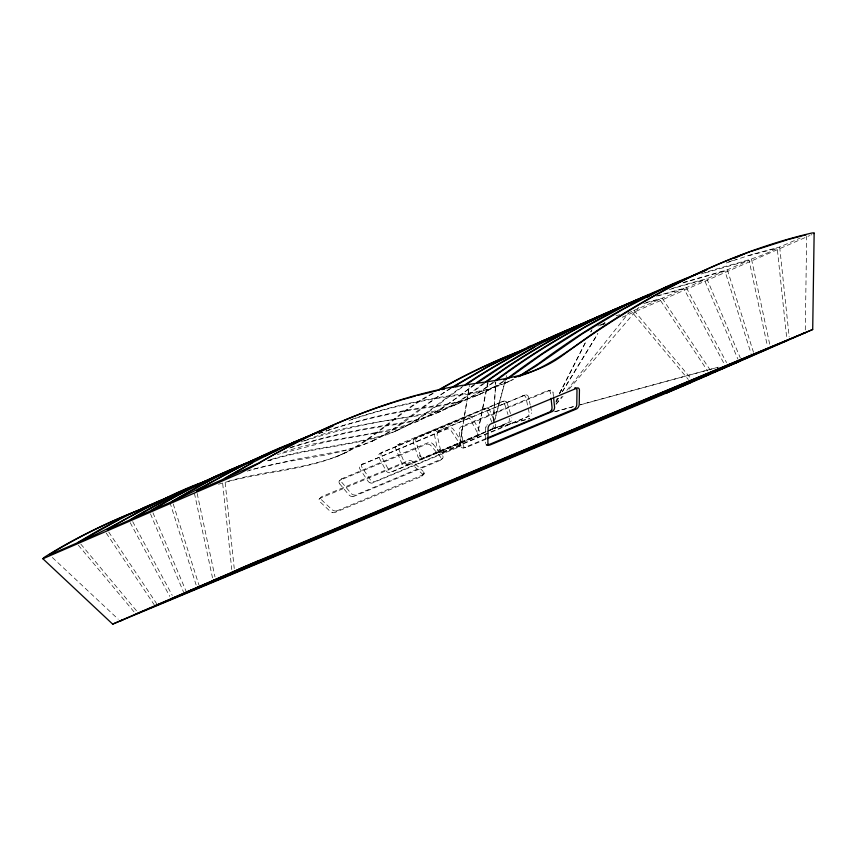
<?xml version="1.0" encoding="UTF-8"?>
<svg xmlns="http://www.w3.org/2000/svg" width="857" height="857" viewBox="0 0 857 857"><rect width="100%" height="100%" fill="white"/><g stroke="black" fill="none" stroke-linecap="round" stroke-linejoin="round"><path stroke-width="0.64" stroke-dasharray="4.29 3.21" d="M332.698 512.561A3.782 2.442 9.1 0 0 333.737 512.69A3.535 2.282 9 0 0 334.551 512.647L421.098 476.674A3.31 2.132 8.9 0 0 421.665 476.342A3.107 2.003 9 0 0 421.89 476.138L422.147 475.806A3.739 2.41 8.7 0 0 422.362 475.196L422.319 474.532A4.531 2.935 9 0 0 422.169 474.103L422.105 473.985A4.671 3.01 9.2 0 0 421.548 473.246L411.306 463.637A4.617 2.978 9.1 0 0 410.128 462.823A4.124 2.667 9.1 0 0 407.846 462.191L407.632 462.191A3.535 2.282 8.9 0 0 407.021 462.212A3.396 2.185 9 0 0 406.261 462.352L320.304 498.206L319.125 499.299A3.931 2.539 8.9 0 0 319.008 499.877L319.018 500.049A4.553 2.946 8.7 0 0 319.104 500.499A4.06 2.625 9.2 0 0 319.222 500.767L319.286 500.906A4.628 2.999 8.9 0 0 319.822 501.624L330.063 511.222A4.489 2.903 8.9 0 0 332.687 512.572M805.28 329.956L806.673 236.339M421.783 476.246L423.883 474.221A3.685 2.378 9 0 0 424.161 473.514L424.151 473A4.264 2.753 8.9 0 0 424.033 472.561A4.735 3.064 8.9 0 0 423.219 471.404M495.614 424.226A3.642 3.096 66.5 0 1 494.039 428.211L491.522 429.303A3.642 3.096 66.5 0 0 492.207 428.896L492.507 428.607A3.642 3.096 66.5 0 0 493.257 425.811L495.753 382.018M493.246 420.819L495.732 382.201M370.042 482.791A3.696 2.935 31.9 0 0 370.62 482.994A3.599 2.86 32 0 0 372.142 483.102L458.474 447.172A3.589 2.86 32.2 0 0 459.288 446.626A3.653 2.914 32.5 0 0 459.866 445.619A3.749 2.978 32.1 0 0 459.866 444.172L469.443 385.35M459.866 444.172L469.422 385.307M487.783 381.836L477.703 433.599A3.674 3.064 48.5 0 1 477.542 435.356L477.478 435.506A3.664 3.064 47.7 0 1 476.985 436.224L476.738 436.449A3.524 2.946 47.6 0 1 476.138 436.791L389.828 472.71A3.814 3.182 48 0 1 389.271 472.743A3.471 2.892 47.7 0 1 388.907 472.7A3.685 3.074 47.9 0 1 385.939 470.525L378.987 457.552A3.685 3.074 48.3 0 1 378.601 455.838L378.612 455.667A3.599 3.01 48 0 1 378.815 454.778L378.88 454.628A3.664 3.053 48.4 0 1 379.372 453.921L379.63 453.696A3.524 2.957 48.6 0 1 380.219 453.353L465.854 417.616A3.546 2.967 48.2 0 1 466.358 417.455L466.529 417.423A3.814 3.192 48.3 0 1 466.894 417.391A3.46 2.892 48.1 0 1 467.451 417.434A3.546 2.967 48.2 0 1 470.3 419.555M488.094 382.747L477.595 433.16A3.792 3.182 47.8 0 0 477.381 432.581L470.418 419.619M494.982 419.373L505.319 380.733M505.673 379.437L506.701 375.58M493.857 422.79L504.955 381.89M459.748 443.776L460.198 442.116M485.876 427.182L485.758 427.6A4.617 3.032 -55.2 0 0 485.64 428.414L485.426 442.608A4.735 3.107 -55.2 0 0 485.523 443.53M528.865 414.745L528.758 415.002A3.664 2.925 -78.6 0 1 527.837 416.309A3.589 2.871 -78.8 0 1 526.959 416.877L440.659 452.796A3.642 2.914 -78.7 0 1 439.684 452.71A3.696 2.957 -78.8 0 1 438.216 451.532A3.878 3.096 -78.8 0 1 437.713 450.268L434.66 435.977A3.857 3.096 -78.7 0 1 434.745 433.963L434.842 433.663A3.599 2.882 -78.8 0 1 436.17 431.757A3.717 2.978 -78.7 0 1 436.502 431.542L525.277 394.938A3.728 2.989 -78.6 0 1 525.63 394.863A3.61 2.892 -78.8 0 1 527.28 395.281L527.494 395.431A3.824 3.064 -78.7 0 1 528.555 397.23L530.215 405.007M556.118 400.637L557.307 398.269M559.707 393.524L586.606 340.283M559.3 393.717L586.52 340.325M559.739 393.256L562.695 387.6M422.351 474.703L422.737 473.964M422.372 475.067L423.926 472.357M556.107 401.965L558.893 397.423M562.363 391.735L597.832 333.716M555.914 402.008L558.71 397.455M562.192 391.767L597.79 333.716M556 403.979L561.838 396.684M566.831 390.417L628.481 313.233M556.086 404.343L562.995 396.255M569.048 389.174L639.001 307.277M438.313 431.5L437.938 431.949A3.567 2.86 -78.7 0 0 437.466 432.839A3.739 2.989 -78.7 0 0 437.166 434.06A3.857 3.085 -78.7 0 0 437.241 435.495L440.734 450.836A3.728 2.989 -78.7 0 0 442.233 452.057A3.664 2.935 -78.8 0 0 442.908 452.153A3.717 2.978 -78.8 0 0 443.583 452.067L530.129 415.859A3.599 2.882 -78.7 0 0 531.126 414.702A3.707 2.967 -78.7 0 0 531.383 414.156L531.469 413.91A3.76 2.999 -78.7 0 0 531.672 412.935M271.401 459.909L267.952 460.445C306.806 447.825 348.103 446.015 387.053 434.167C416.063 425.179 438.077 403.529 462.705 386.957M424.172 473.385L422.362 475.196L424.161 473.514M319.5 498.731L321.354 496.91A3.396 2.196 9.2 0 1 321.825 496.578L408.778 460.477A3.396 2.185 9 0 1 409.603 460.466A3.803 2.453 9.1 0 1 410.664 460.637L410.899 460.702A4.306 2.785 9 0 1 412.078 461.195A4.617 2.989 9 0 1 412.935 461.773L423.208 471.404M414.295 438.473L414.563 438.248A3.524 2.957 84.8 0 1 415.174 437.884L500.809 402.147A3.546 2.967 85 0 1 501.302 401.997L501.474 401.976A3.803 3.182 84.8 0 1 501.816 401.954A3.471 2.914 85 0 1 502.331 402.008A3.546 2.967 85 0 1 504.655 404.354M423.583 474.553L337.251 510.718A3.299 2.132 9 0 1 336.555 510.922M339.822 480.402L341.825 478.774M440.23 460.284L442.266 458.699M483.241 383.475L470.439 393.084A218.364 185.583 66.5 0 1 394.638 424.718A873.476 742.344 66.5 0 0 287.02 448.843M492.7 382.468C469.968 400.348 442.694 412.688 413.899 416.331C375.602 421.323 337.776 429.871 301.096 441.966M494.189 382.126L477.488 393.631L453.91 405.511M362.607 463.776L362.468 463.873A3.567 2.839 32.4 0 0 362.115 464.215L361.847 464.623A3.61 2.871 31.8 0 0 361.633 465.212L361.6 465.415A3.739 2.967 32.3 0 0 361.665 466.476A3.867 3.074 32.1 0 0 362.2 467.708L370.588 480.166A3.803 3.032 32 0 0 372.206 481.345A3.964 3.149 32 0 0 372.924 481.591A3.717 2.957 31.9 0 0 374.766 481.591L461.291 445.404A3.642 2.903 32.1 0 0 462.094 442.812A3.878 3.074 32.2 0 0 461.548 441.569L453.46 429.464A3.857 3.074 32 0 0 451.96 428.125L451.682 427.986A3.599 2.871 32.2 0 0 449.379 427.6A3.717 2.957 32 0 0 448.993 427.686L360.401 465.222M474.232 384.407C445.49 407.739 413.095 428.982 375.377 433.117L325.714 442.03L277.368 454.489M474.703 384.761L439.577 410.149L416.309 421.89M438.87 431.028L438.72 431.135A3.567 2.86 -78.7 0 0 438.291 431.521M464.44 385.179C436.781 403.272 412.463 427.986 379.662 436.877C342.575 446.861 303.817 449.443 267.073 461.109M451.093 388.307C423.112 404.322 400.894 429.325 370.792 441.709L373.256 440.637C333.394 458.656 288.359 457.863 247.03 471.189M502.684 381.611C483.712 394.124 462.084 402.758 439.545 405.993C402.833 410.385 366.539 418.216 331.305 429.411M458.923 446.925L461.152 445.511M503.895 381.365C484.441 393.92 462.277 402.447 439.245 405.286C401.451 409.903 364.15 418.345 327.974 430.193M450.364 388.307L424.772 405.511L389.903 431.489L370.149 442.019M432.678 393.384C397.905 410.953 371.906 442.244 335.665 456.974C297.818 471.393 256.522 472.411 217.935 484.43M433.181 393.502C398.441 411.328 372.463 442.94 335.665 456.974M476.288 436.727L479.106 435.206A3.792 3.171 48.2 0 0 479.363 434.97A3.664 3.064 47.9 0 0 479.641 431.157L472.689 418.184A3.749 3.139 48 0 0 472.261 417.584A3.546 2.967 48 0 0 471.907 417.23A3.664 3.064 48 0 0 469.25 416.138L468.897 416.17A3.524 2.957 48.5 0 0 468.211 416.352L382.576 452.089A3.546 2.957 47.9 0 0 382.126 452.335L381.986 452.442A3.803 3.171 48.3 0 0 381.729 452.667A3.471 2.903 47.9 0 0 381.408 453.064A3.674 3.064 48 0 0 381.44 456.481L388.403 469.454M379.93 453.492L382.415 452.175M512.304 379.79C497.006 387.471 480.466 392.795 463.433 394.745C424.547 399.148 386.207 407.964 349.131 420.455M504.741 383.368L513.75 379.201M811.868 234.625L810.915 235.054M478.667 435.474L392.87 471.286A3.524 2.946 48.1 0 1 392.195 471.468L391.842 471.5A3.664 3.053 48 0 1 390.91 471.382A3.342 2.796 48 0 1 390.353 471.189A3.76 3.139 47.9 0 1 389.517 470.697A3.664 3.053 48 0 1 388.639 469.807A3.76 3.139 47.9 0 1 388.382 469.432M348.081 451.478L340.84 454.756M419.277 420.551C374.723 437.745 325.456 436.856 280.464 453.224M456.888 404.161C408.414 422.008 354.905 420.626 306.517 439.898M408.35 463.969A3.642 3.096 66.5 0 1 404.097 461.859L398.419 448.404A3.642 3.096 66.5 0 1 399.865 443.851L397.241 444.997A3.696 3.139 66.5 0 0 396.662 445.394L396.523 445.511A3.632 3.085 66.5 0 0 395.848 446.572A3.674 3.128 66.5 0 0 395.666 447.311L395.634 447.504A3.632 3.085 66.5 0 0 395.934 449.422L401.622 462.887A3.61 3.064 66.5 0 0 405.843 465.062L494.039 428.211M394.777 431.285L399.341 429.239L396.877 430.321M477.178 395.377L481.763 393.331M627.945 313.137L631.577 311.552L688.31 379.458M633.73 310.555L659.708 299.286L707.625 370.92M646.06 302.564L662.172 298.215L683.907 288.745L724.101 363.679M656.269 296.029L686.361 287.673L704.39 279.821L737.888 359.115M671.856 288.541A873.476 742.344 66.5 0 1 706.854 278.75L724.883 270.887L751.043 353.384M683.447 282.435L727.347 269.816L749.082 260.346L767.443 346.271M701.262 273.94C726.447 264.695 753.464 261.149 777.213 248.091L786.715 337.958M726.233 262.981L750.807 254.786L779.677 247.02L800.234 238.053M622.289 317.251L809.694 235.589M438.109 412.399L440.562 411.328M508.662 381.644L487.333 389.453L465.619 393.706C426.722 398.119 388.392 406.968 351.316 419.469M374.048 440.305L359.694 445.972L344.418 450.428L295.386 459.459L249.216 470.182M397.391 444.933L485.64 408.061A3.696 3.139 66.5 0 1 486.337 407.921L486.519 407.911A3.642 3.096 66.5 0 1 487.751 408.178M485.823 438.623L463.498 447.911A3.589 2.657 -65.7 0 1 462.941 447.975L462.534 447.922A3.857 2.85 -65.6 0 1 461.998 447.718A3.921 2.903 -65.5 0 1 461.034 446.679L460.948 446.497A4.231 3.128 -65.6 0 1 460.67 445.415L459.17 431.157A4.21 3.117 -65.5 0 1 459.148 430.557A4.167 3.085 -65.6 0 1 459.352 429.357A3.814 2.817 -65.6 0 1 459.952 427.997L460.07 427.825A3.589 2.657 -65.6 0 1 460.884 426.947A3.46 2.56 -65.6 0 1 461.655 426.486L547.773 390.599A3.439 2.539 -65.6 0 1 548.866 390.653A3.878 2.86 -65.7 0 1 549.208 390.803A3.91 2.892 -65.5 0 1 550.162 391.831L550.248 392.013A4.199 3.107 -65.6 0 1 550.526 393.095L550.933 396.984M486.015 439.202L466.433 447.365A3.471 2.56 -65.5 0 1 465.522 447.558L465.319 447.558A3.589 2.657 -65.7 0 1 464.44 447.258A3.771 2.785 -65.6 0 1 464.065 446.968A3.899 2.882 -65.5 0 1 463.669 446.465A4.221 3.117 -65.6 0 1 463.23 445.212L461.709 430.846A4.189 3.096 -65.6 0 1 461.741 429.646L461.784 429.411A3.857 2.85 -65.6 0 1 462.609 427.461L462.726 427.3A3.492 2.582 -65.6 0 1 463.508 426.518L549.83 390.385A3.471 2.56 -65.5 0 1 550.633 390.192A3.578 2.646 -65.7 0 1 551.587 390.363A3.996 2.957 -65.6 0 1 553.033 392.677M341.622 454.446C304.931 469.818 264.267 470.332 226.409 481.816M605.31 322.982L601.207 324.471M421.612 458.752L423.99 457.917L421.108 458.87A3.792 3.182 84.6 0 1 420.766 458.891A3.471 2.914 85 0 1 420.251 458.838A3.685 3.085 84.9 0 1 417.82 456.417L413.267 441.912A3.621 3.042 85 0 1 414.285 438.516M525.277 394.938L439.341 430.782A3.739 2.989 -78.7 0 0 438.934 430.964M424.14 457.863L421.773 458.699L507.408 422.951A3.524 2.957 85.2 0 0 508.019 422.597L508.287 422.372A3.664 3.074 84.9 0 0 509.304 418.891A3.803 3.182 85 0 0 509.219 418.495L509.165 418.302M500.981 402.083L503.488 401.226M318.9 433.31L326.838 430.589M728.696 261.91L736.527 259.243M301.578 441.569L305.285 440.316M318.793 433.556L330.598 429.625M600.596 324.674L599.718 324.964M682.933 282.885L724.883 270.887M705.086 272.922L749.082 260.346M604.528 323.989L602.642 324.578M602.192 324.717L600.029 325.36M657.822 295.933L683.907 288.745M599.182 325.617L597.843 326.003M748.622 255.782L777.213 248.091M492.207 428.896L529.669 418.666M555.497 411.617L573.579 406.679M580.039 404.922L718.252 367.192L580.232 404.729M492.507 428.607L529.915 418.42M554.436 411.756L573.783 406.486M616.087 315.719L619.632 314.765M643.811 303.539L659.708 299.286M440.991 452.732L443.583 452.057M522.749 395.559L523.081 395.484A3.567 2.86 -78.7 0 1 523.573 395.484L524.056 395.57A3.61 2.892 -78.6 0 1 524.623 395.838L524.805 395.955A3.739 2.989 -78.7 0 1 525.523 396.748A3.867 3.096 -78.7 0 1 526.037 398.002L527.955 407.011M463.262 447.954L465.79 447.547M547.934 390.567L550.473 390.214M267.952 460.445L270.855 460.048M352.934 496.599L352.42 496.599A3.846 2.817 19.2 0 1 351.659 496.492A3.91 2.871 19.2 0 1 349.977 495.775L349.774 495.646A4.21 3.085 19.2 0 1 348.885 494.832L339.779 483.926M420.905 456.674L419.502 455.774L420.905 456.674A3.674 3.074 85 0 0 422.276 457.799L422.437 457.852A3.664 3.064 85.1 0 0 423.294 458.002A3.964 3.321 84.9 0 0 423.84 457.949A3.674 3.074 85 0 0 424.301 457.82L510.536 421.719A3.803 3.192 85.1 0 0 510.943 421.344A3.471 2.914 84.9 0 0 511.168 421.066A3.685 3.085 84.9 0 0 511.79 417.777M370.042 482.802L369.806 482.695A3.76 2.989 32 0 1 368.971 482.159A3.867 3.074 32 0 1 367.985 481.109L359.908 469.036A3.824 3.042 32 0 1 359.362 467.033L359.394 466.776A3.61 2.871 32.2 0 1 360.261 465.319A3.728 2.967 32 0 1 360.572 465.115L446.486 429.239A3.685 2.935 31.8 0 1 446.99 429.089L447.183 429.046A3.557 2.828 32 0 1 447.729 429.014L448.307 429.068A3.557 2.828 32 0 1 449.239 429.346A3.739 2.967 32 0 1 450.353 429.989A3.857 3.064 32 0 1 451.339 431.039L459.631 443.508M440.541 450.471L439.02 449.625L440.734 450.836M488.415 408.564L488.576 408.682A3.642 3.096 66.5 0 1 489.743 410.224L494.907 422.469M506.251 401.879L505.919 401.612A3.653 3.064 85.3 0 0 505.341 401.29L505.191 401.226A3.61 3.021 84.8 0 0 504.323 401.087A3.964 3.321 85.1 0 0 503.787 401.14A3.61 3.021 84.8 0 0 503.338 401.28L417.091 437.37A3.814 3.203 85 0 0 416.684 437.745A3.471 2.903 85.3 0 0 416.459 438.034A3.674 3.074 84.9 0 0 415.945 441.676L420.401 455.72A3.792 3.182 85.1 0 0 420.658 456.288M52.373 557.5L118.18 619.183M634.041 310.48L690.774 378.387M433.128 444.183L442.266 455.121A4.231 3.096 19.1 0 1 442.855 456.063L442.919 456.245A3.857 2.828 19.1 0 1 442.748 458.174L442.501 458.484A3.589 2.625 19.3 0 1 442.062 458.838L356.051 494.778A3.46 2.539 19.3 0 1 355.044 495.014L354.787 495.025A3.61 2.646 19.2 0 1 353.973 494.96A3.942 2.892 19.2 0 1 353.352 494.821A4.092 2.989 19.3 0 1 350.974 493.278L341.825 482.352A4.199 3.074 19.4 0 1 341.247 481.409L341.172 481.216A3.91 2.86 19.2 0 1 341.107 479.834A3.878 2.839 19.1 0 1 341.236 479.492A3.439 2.517 19.1 0 1 341.964 478.688L428.05 442.705A3.46 2.539 19.4 0 1 428.918 442.48A3.578 2.614 19.1 0 1 430.171 442.533A4.006 2.935 19.2 0 1 433.117 444.194M80.794 544.088L137.527 612.005M78.33 545.17L135.063 613.076M662.172 298.215L710.089 369.849M108.71 532.015L156.627 603.639M106.247 533.086L154.164 604.71M686.361 287.673L726.565 362.607M132.685 521.602L172.257 595.358M130.221 522.674L169.793 596.429M706.854 278.75L740.352 358.044M491.95 422.372L487.301 411.349A3.642 3.096 66.5 0 0 484.944 409.121A3.61 3.064 66.5 0 0 483.027 409.196M152.953 512.775L185.926 590.848M150.489 513.846L183.473 591.919M727.347 269.816L753.507 352.302M510.483 413.631L507.226 403.358A3.749 3.139 85.1 0 0 506.916 402.715M504.762 404.429L507.965 414.509M173.221 503.948L198.974 585.16M169.954 502.481L196.114 584.967M751.535 259.275L769.907 345.2M530.494 406.304L531.608 411.499A3.867 3.096 -78.7 0 1 531.683 412.935M528.233 408.296L529.144 412.763A3.803 3.053 -78.7 0 1 528.865 414.745M197.164 493.471L214.968 576.793M194.421 493.236L212.515 577.864M779.677 247.02L789.168 336.887M553.054 392.677L553.461 396.555M225.155 482.566L234.24 568.48M222.702 483.637L231.776 569.551M484.623 383.197A873.476 742.344 66.5 0 0 472.903 392.013A218.364 185.583 66.5 0 1 397.102 423.647A873.476 742.344 66.5 0 0 290.748 447.365M487.772 408.178A3.696 3.139 66.5 0 1 488.447 408.575M669.392 289.612A873.476 742.344 66.5 0 1 704.39 279.821M506.219 401.858A3.61 3.021 84.8 0 1 506.873 402.672M352.934 496.589A3.492 2.55 19.1 0 0 353.502 496.514L439.652 460.616A3.471 2.539 19.3 0 0 440.434 460.113A3.621 2.646 19.1 0 0 440.894 459.395A3.91 2.86 19.5 0 0 440.819 457.67A4.178 3.074 18.8 0 0 440.369 456.856L431.157 445.844A4.189 3.064 19.3 0 0 430.278 445.04M339.79 483.916A3.996 2.935 19.2 0 1 339.136 481.291A3.578 2.625 19.3 0 1 339.704 480.498A3.471 2.539 19.1 0 1 340.4 480.07L426.807 444.119A3.492 2.56 19.2 0 1 427.911 444.108L428.114 444.14A3.857 2.817 19.2 0 1 430.064 444.901M336.373 510.965A3.578 2.325 9.2 0 1 334.905 510.954L334.594 510.879A4.028 2.603 9.1 0 1 333.855 510.686L333.641 510.611A4.435 2.86 9.1 0 1 332.87 510.236L332.698 510.151A4.767 3.096 8.9 0 1 331.852 509.529L321.729 500.027A4.306 2.796 8.8 0 1 320.839 497.596A3.396 2.196 9.2 0 1 320.979 497.36A3.61 2.335 9 0 1 321.257 497.006M486.915 425.222A3.599 2.357 -55.2 0 1 487.419 424.676M485.876 427.182A4.049 2.657 -55.2 0 1 486.348 426.068M591.983 329.634L590.794 332.002L591.962 329.645M604.785 322.339L603.392 324.61L604.774 322.339"/><path stroke-width="1.29" d="M686.789 384.418L812.704 329.495L814.15 233.072L812.736 232.911A14.398 1.157 -17.2 0 0 811.6 233.083C720.641 254.411 637.49 300.464 562.642 355.376C528.919 380.551 485.973 380.54 446.486 388.071C380.412 401.729 317.936 429.046 259.66 462.609L224.738 478.602L252.472 462.791M814.139 233.168L813.7 233.618M49.481 554.672L49.47 554.779A11.687 0.696 -29.1 0 0 49.706 554.79A12.394 0.75 -29.2 0 0 50.124 554.672M551.072 398.28L552.026 407.354A4.242 3.139 -65.6 0 1 552.037 407.964L551.769 409.4A3.889 2.882 -65.6 0 1 551.554 409.967A3.792 2.807 -65.6 0 1 551.265 410.492L551.008 410.857A3.471 2.571 -65.6 0 1 550.215 411.649L550.012 411.788A3.428 2.539 -65.7 0 1 549.541 412.035L487.055 438.109M647.635 297.165C664.882 285.713 685.557 278.932 704.733 270.748M551.255 410.492L551.844 410.042M494.703 380.979C541.528 345.885 592.98 316.94 647.453 295.526M496.203 380.626C543.113 345.36 594.662 316.212 649.285 294.722M476.353 382.886L476.61 382.693C520.006 352.377 567.473 327.995 616.986 309.345M476.76 383.293L506.573 363.486L534.532 347.117M506.166 379.33C555.582 342.093 609.113 309.923 666.703 286.977M485.405 381.933L509.465 365.275A873.476 742.344 66.5 0 1 628.138 304.021M508.608 378.226L542.352 354.07L584.356 327.513L627.463 304.428L675.209 283.496M464.783 385.521C504.077 358.901 546.691 337.24 591.105 320.539M465.469 384.493C501.966 360.058 541.313 340.004 582.203 324.032M452.828 387.235L489.379 365.95L516.268 352.484M451.468 387.621L487.172 366.882L530.097 346.185M260.624 462.426L239.992 473.31L42.893 558.764L43.771 557.714A14.398 0.953 -28.6 0 1 44.714 557.039C76.744 536.985 111.078 520.745 146.343 507.258M518.764 376.384L539.503 362.918C574.115 337.272 610.805 314.369 649.36 295.14M259.928 462.459L260.453 462.159C297.679 440.423 336.769 421.773 377.519 407.653M438.045 390.256C465.437 374.38 494.253 361.022 523.809 349.677M439.009 390.01C466.829 373.888 496.021 360.165 526.059 348.713M518.646 376.662L536.364 365.864L582.267 333.844L623.617 308.938L665.6 287.406L706.95 269.773M117.859 520.199L79.101 542.063C123.204 523.198 163.044 495.207 208.937 480.006M120.13 620.993L121.737 620.264M545.823 340.85L575.122 326.635L604.174 314.348M131.314 513.482L102.454 528.126L76.637 543.134L50.199 554.629M264.256 456.385L294.551 441.901L332.923 426.079M280.475 448.49L250.287 463.712L222.284 479.674L196.607 490.868C228.637 471.596 262.21 454.874 297.047 441.301M129.118 514.425L159.027 500.927L183.505 491.19M142.851 508.008L177.303 493.686M292.376 442.855L329.238 427.611M235.354 467.879L257.678 458.12M260.153 457.081L286.517 445.586M288.98 444.515L319.811 431.06M734.128 258.364L744.797 253.715M239.103 568.973L257.968 560.992M686.253 384.643L667.067 392.763M690.849 382.501L667.389 392.635M709.832 374.23L135.909 614.083M725.986 367.192L154.903 605.813M751.846 355.912L186.451 592.069M768.001 348.885L196.917 587.506M786.994 340.604L213.072 580.468M260.603 456.77L215.835 477.295L172.407 501.409C215.386 482.416 254.711 455.57 299.564 440.466M218.385 475.164L173.907 495.56L131.432 519.267L149.461 511.404A873.476 742.344 66.5 0 1 254.497 460.134M527.912 347.139L544.195 340.186M257.603 561.142L112.663 624.121L42.893 558.764M257.603 561.099L258.15 560.874M667.217 392.752L666.189 393.181M487.237 438.688L552.229 411.553A3.299 2.442 -65.6 0 0 552.851 411.156L553.365 410.664A3.867 2.86 -65.6 0 0 554.468 408.339L554.522 408.103A4.21 3.107 -65.6 0 0 554.554 406.893L553.601 397.841M802.752 333.641L805.237 332.634L232.054 572.197M258.557 560.746L259.168 560.446M258.825 560.628L812.682 329.495M183.987 593.14L738.916 361.558L171.057 598.775M666.542 392.988L112.77 624.089M122.851 619.879L120.173 620.982M667.935 286.474L672.831 284.513M196.274 484.912C165.422 497.403 135.631 512.465 107.232 529.808L128.968 520.338L156.488 504.484L185.476 489.743L232.493 469.55M197.474 484.43L208.722 479.984M542.01 341.14L555.207 335.901M275.793 450.728L227.566 471.404L198.16 486.326L169.954 502.481L151.925 510.333A873.476 742.344 66.5 0 1 243.399 464.365M677.694 282.542L681.411 281.107M147.865 506.583C114.506 519.224 82.186 534.693 51.634 553.14L49.663 554.479A9.063 0.546 -28.7 0 0 49.481 554.672M608.759 312.591L614.587 310.384M488.072 444.987L573.997 409.132A3.385 2.217 -55.2 0 0 574.501 408.843A3.107 2.035 -55.2 0 0 574.811 408.596A3.289 2.153 -55.2 0 0 575.39 408.018L575.615 407.739A3.953 2.592 -55.2 0 0 576.225 406.743A4.349 2.85 -55.2 0 0 576.6 405.715L576.643 405.532A4.767 3.128 -55.2 0 0 576.782 404.483L576.986 390.492A4.317 2.828 -55.3 0 0 575.84 388.114M583.456 323.571L587.206 322.168M298.15 440.862L301.718 439.534M749.725 251.883C698.616 270.33 650.195 295.74 604.806 325.51C576.654 343.625 550.912 367.192 517.992 376.512M272.719 452.035L275.793 450.9M231.583 470.032L234.679 468.886M300.721 440.016L301.621 439.684M750.957 251.422L787.369 239.778M378.398 407.354L392.999 402.554M394.166 402.19L401.13 400.037M788.601 239.424L803.138 235.546M402.297 399.673L406.518 398.484M407.578 398.184L415.527 395.945M514.554 377.487L516.835 376.876M417.723 395.388L436.62 390.792M804.284 235.257L805.987 234.925M503.659 380.037L505.673 379.608M441.891 389.592L444.515 389.078M455.003 386.978L457.617 386.539M488.833 444.708L486.422 444.794L488.833 444.708A3.696 2.421 -55.2 0 0 489.315 444.912L489.743 444.965A3.107 2.035 -55.2 0 0 490.204 444.922L576.322 409.035A3.139 2.057 -55.3 0 0 576.954 408.682L577.115 408.564A3.535 2.314 -55.2 0 0 577.714 408.007L577.843 407.857A3.835 2.517 -55.2 0 0 578.346 407.161A4.489 2.946 -55.1 0 0 579.214 404.343L579.428 390.181A4.596 3.01 -55.2 0 0 579.289 389.292A4.306 2.817 -55.2 0 0 578.861 388.489L578.743 388.36A3.931 2.571 -55.2 0 0 578.239 388.028L578.004 387.953A3.417 2.239 -55.2 0 0 577.564 387.889L490.675 423.979A3.385 2.217 -55.2 0 0 490.043 424.419A3.546 2.325 -55.2 0 0 489.604 424.836L489.465 424.997A4.124 2.7 -55.2 0 0 488.329 427.075A4.617 3.032 -55.2 0 0 488.083 428.5L487.879 442.651A4.649 3.053 -55.2 0 0 488.029 443.572L488.072 443.712A4.531 2.967 -55.3 0 0 488.276 444.13L488.726 444.633L487.183 444.569L488.629 444.547M486.776 381.622A873.476 742.344 66.5 0 1 634.309 301.525M244.631 463.873A873.476 742.344 66.5 0 1 254.486 460.005M630.613 303.067A873.476 742.344 66.5 0 1 634.319 301.653M574.661 388.039A3.428 2.25 -55.2 0 1 574.983 387.996L575.122 387.996A3.61 2.367 -55.2 0 1 575.572 388.05A3.428 2.25 -55.2 0 1 575.84 388.146"/></g></svg>
